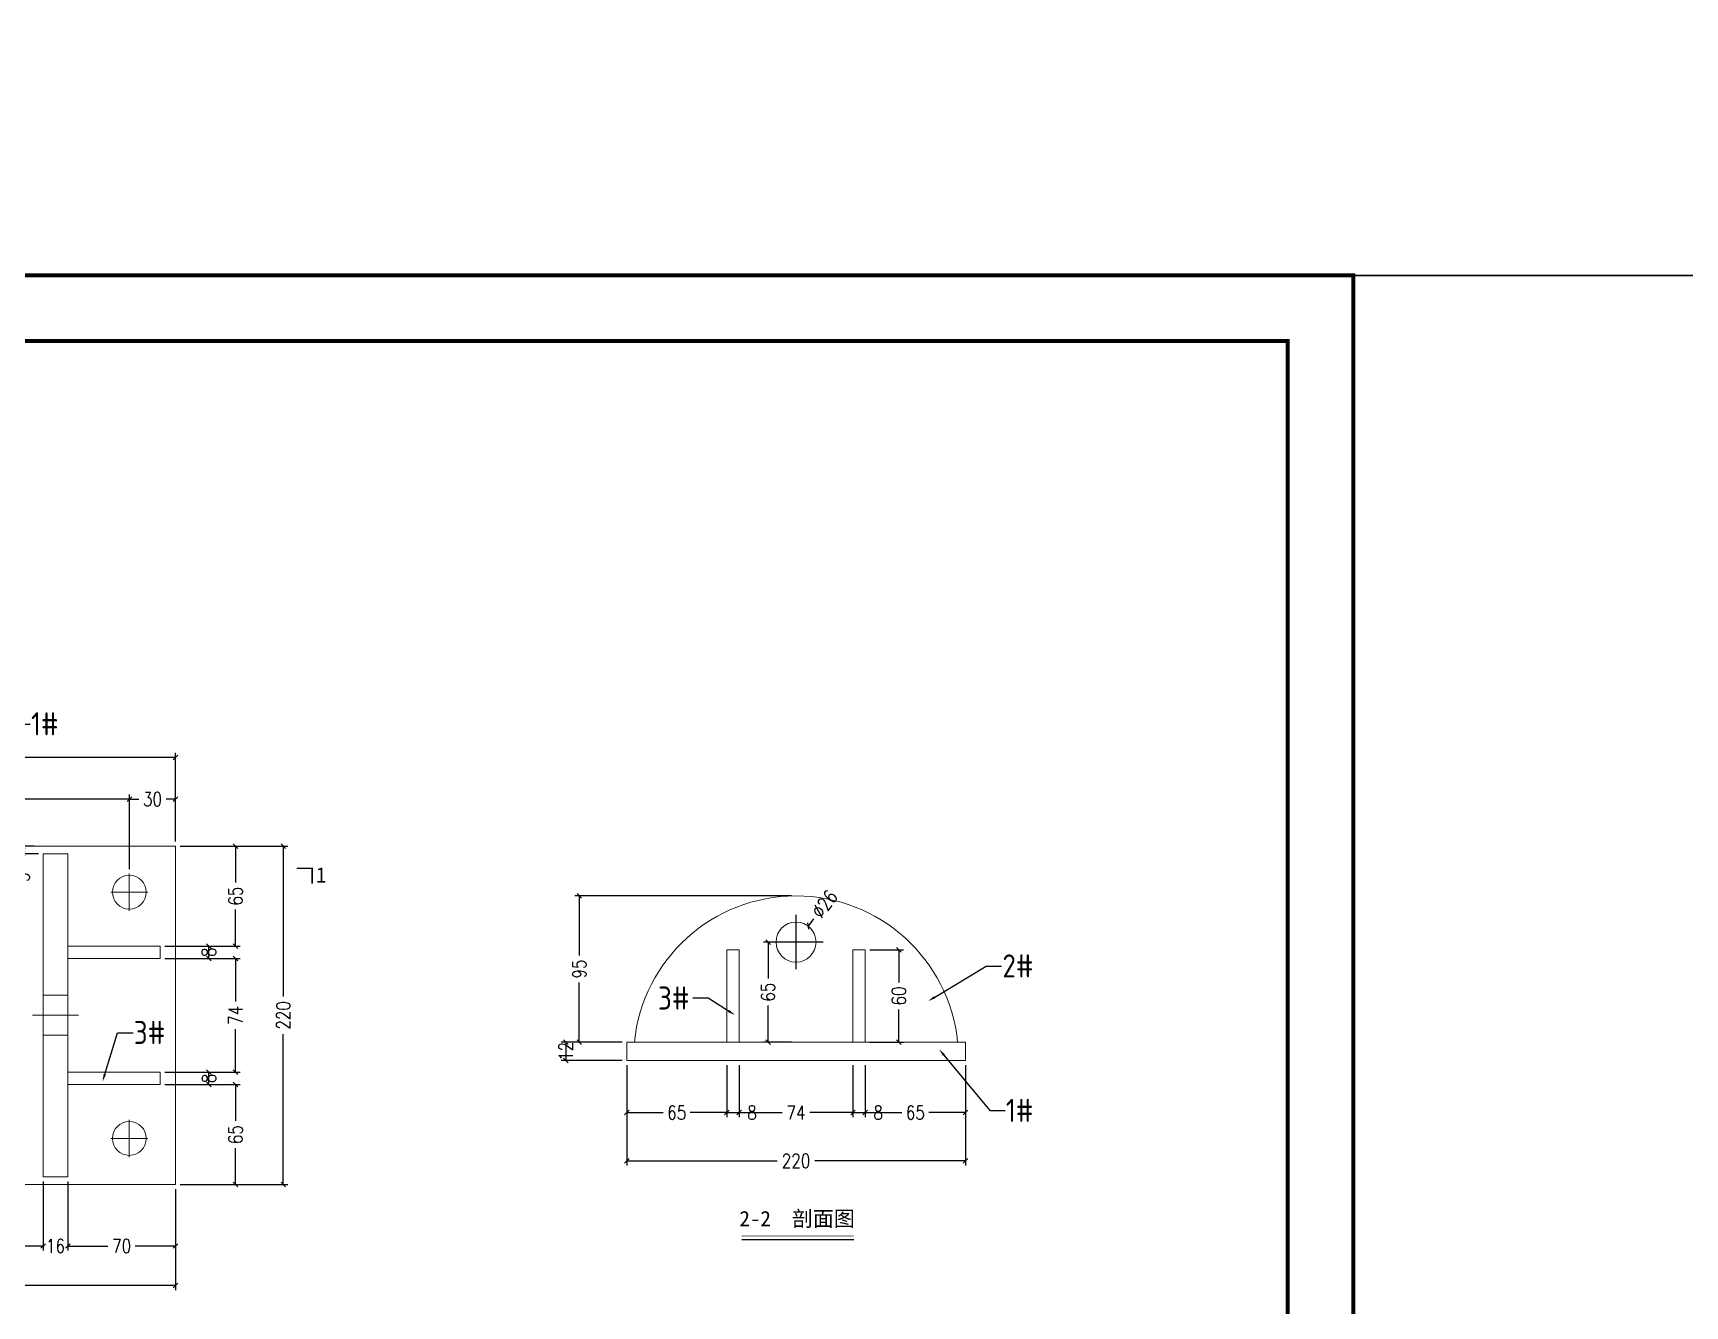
# Model space of a CAD drawing. Extents: x 15372 to 116961, y 24572 to 128109.
# Drawn here: x 37174 to 40394, y 30084 to 32566 of the extents above; entities that cross this region are included whole.
import ezdxf
from ezdxf import colors
from ezdxf.entities.mleader import LeaderData, LeaderLine
from ezdxf.math import Vec2, Vec3

# ---------------------------------------------------------------- set-up
doc = ezdxf.new("R2010")
doc.units = 0
doc.header["$LTSCALE"] = 1000
doc.header["$MEASUREMENT"] = 0
for name, pattern in [('CENTER', [2, 1.25, -0.25, 0.25, -0.25]), ('CENTER2', [28.575, 19.05, -3.175, 3.175, -3.175]), ('DASHDOT', [1, 0.5, -0.25, 0, -0.25])]:
    doc.linetypes.add(name, pattern=pattern)
for name, color, linetype in [('HR-dimension', 9, 'Continuous'), ('打印图框', 255, 'Continuous'), ('标注', 9, 'Continuous'), ('连接端梁', 130, 'Continuous')]:
    doc.layers.add(name, color=color, linetype=linetype)
doc.layers.add('结构', color=52, linetype='Continuous', lineweight=18)
doc.styles.add('Arial', font='')
doc.styles.add('HZTXT', font='txtw.shx', dxfattribs={"width": 0.8, "bigfont": 'hztxtw.shx'})
doc.styles.get("Standard").update_dxf_attribs({"font": 'gbenor.shx', "bigfont": 'gbcbig.shx'})
doc.styles.get('Arial').set_extended_font_data('STXihei')
doc.dimstyles.new('DIM-3', dxfattribs={"dimscale": 3, "dimtxt": 3, "dimasz": 1, "dimexe": 1, "dimexo": 1, "dimgap": 1, "dimtad": 0, "dimdec": 1, "dimrnd": 0.0005, "dimzin": 9, "dimdsep": 46, "dimtxsty": 'HZTXT', "dimblk": 'OBLIQUE', "dimcen": 0, "dimclrd": 9, "dimclre": 9, "dimclrt": 2, "dimazin": 2, "dimtfac": 1, "dimtdec": 1, "dimtofl": 0, "dimtmove": 0, "dimatfit": 3, "dimldrblk": 'OBLIQUE', "dimfxl": 1, "dimarcsym": 2})

# ---------------------------------------------------------------- blocks, each defined once
blk = doc.blocks.new('_Oblique')
at = {"color": 0, "linetype": 'ByBlock', "lineweight": -2}
blk.add_line((-0.5, -0.5), (0.5, 0.5), dxfattribs=at)
blk = doc.blocks.new('*D573')
at = {"layer": 'Defpoints', "color": 0, "ltscale": 10, "transparency": 16777216}
for p in [(38506.5, -4825.1), (38806.5, -4825.1), (38506.5, -4890.6)]:
    blk.add_point(p, dxfattribs=at)
at = {"layer": 'HR-dimension', "color": 9, "lineweight": -2, "ltscale": 10, "transparency": 16777216}
for p, q in [((38506.5, -4828.1), (38506.5, -4893.6)), ((38806.5, -4828.1), (38806.5, -4893.6)), ((38506.5, -4890.6), (38644.2, -4890.6)), ((38806.5, -4890.6), (38668.7, -4890.6))]:
    blk.add_line(p, q, dxfattribs=at)
at = {"layer": 'HR-dimension', "color": 9, "lineweight": -2, "ltscale": 10, "transparency": 16777216, "xscale": 3, "yscale": 3, "zscale": 3, "rotation": 180}
blk.add_blockref('_Oblique', (38506.5, -4890.6), dxfattribs=at)
at = {"layer": 'HR-dimension', "color": 9, "lineweight": -2, "ltscale": 10, "transparency": 16777216, "xscale": 3, "yscale": 3, "zscale": 3}
blk.add_blockref('_Oblique', (38806.5, -4890.6), dxfattribs=at)
at = {"layer": 'HR-dimension', "color": 2, "ltscale": 10, "transparency": 16777216, "insert": (38656.5, -4890.6), "char_height": 9, "attachment_point": 5, "style": 'HZTXT'}
blk.add_mtext('300', dxfattribs=at)
blk = doc.blocks.new('*D644')
at = {"layer": 'Defpoints', "color": 0, "ltscale": 10, "transparency": 16777216}
for p in [(38815.2, -4605.1), (38876.5, -4605.1), (38815.2, -4825.1)]:
    blk.add_point(p, dxfattribs=at)
at = {"layer": 'HR-dimension', "color": 9, "lineweight": -2, "ltscale": 10, "transparency": 16777216}
for p, q in [((38818.2, -4605.1), (38879.5, -4605.1)), ((38876.5, -4605.1), (38876.5, -4702.8)), ((38876.5, -4825.1), (38876.5, -4727.3)), ((38818.2, -4825.1), (38879.5, -4825.1))]:
    blk.add_line(p, q, dxfattribs=at)
at = {"layer": 'HR-dimension', "color": 9, "lineweight": -2, "ltscale": 10, "transparency": 16777216, "xscale": 3, "yscale": 3, "zscale": 3}
for p, rotation in [((38876.5, -4605.1), 90), ((38876.5, -4825.1), 270)]:
    blk.add_blockref('_Oblique', p, dxfattribs=dict(at, rotation=rotation))
at = {"layer": 'HR-dimension', "color": 2, "ltscale": 10, "transparency": 16777216, "insert": (38876.5, -4715.1), "char_height": 9, "attachment_point": 5, "rotation": 90, "style": 'HZTXT'}
blk.add_mtext('220', dxfattribs=at)
blk = doc.blocks.new('*D645')
at = {"layer": 'Defpoints', "color": 0, "ltscale": 10, "transparency": 16777216}
for p in [(38776.5, -4574.6), (38536.5, -4605.1), (38776.5, -4605.1)]:
    blk.add_point(p, dxfattribs=at)
at = {"layer": 'HR-dimension', "color": 9, "lineweight": -2, "ltscale": 10, "transparency": 16777216}
for p, q in [((38536.5, -4602.1), (38536.5, -4571.6)), ((38776.5, -4602.1), (38776.5, -4571.6)), ((38536.5, -4574.6), (38644.2, -4574.6)), ((38776.5, -4574.6), (38668.7, -4574.6))]:
    blk.add_line(p, q, dxfattribs=at)
at = {"layer": 'HR-dimension', "color": 9, "lineweight": -2, "ltscale": 10, "transparency": 16777216, "xscale": 3, "yscale": 3, "zscale": 3, "rotation": 180}
blk.add_blockref('_Oblique', (38536.5, -4574.6), dxfattribs=at)
at = {"layer": 'HR-dimension', "color": 9, "lineweight": -2, "ltscale": 10, "transparency": 16777216, "xscale": 3, "yscale": 3, "zscale": 3}
blk.add_blockref('_Oblique', (38776.5, -4574.6), dxfattribs=at)
at = {"layer": 'HR-dimension', "color": 2, "ltscale": 10, "transparency": 16777216, "insert": (38656.5, -4574.6), "char_height": 9, "attachment_point": 5, "style": 'HZTXT'}
blk.add_mtext('240', dxfattribs=at)
blk = doc.blocks.new('*D575')
at = {"layer": 'Defpoints', "color": 0, "ltscale": 10, "transparency": 16777216}
for p in [(38806.5, -4574.6), (38806.5, -4605.1), (38776.5, -4623)]:
    blk.add_point(p, dxfattribs=at)
at = {"layer": 'HR-dimension', "color": 9, "lineweight": -2, "ltscale": 10, "transparency": 16777216}
for p, q in [((38776.5, -4620), (38776.5, -4571.6)), ((38806.5, -4602.1), (38806.5, -4571.6)), ((38776.5, -4574.6), (38782.6, -4574.6)), ((38806.5, -4574.6), (38800.3, -4574.6))]:
    blk.add_line(p, q, dxfattribs=at)
at = {"layer": 'HR-dimension', "color": 9, "lineweight": -2, "ltscale": 10, "transparency": 16777216, "xscale": 3, "yscale": 3, "zscale": 3, "rotation": 180}
blk.add_blockref('_Oblique', (38776.5, -4574.6), dxfattribs=at)
at = {"layer": 'HR-dimension', "color": 9, "lineweight": -2, "ltscale": 10, "transparency": 16777216, "xscale": 3, "yscale": 3, "zscale": 3}
blk.add_blockref('_Oblique', (38806.5, -4574.6), dxfattribs=at)
at = {"layer": 'HR-dimension', "color": 2, "ltscale": 10, "transparency": 16777216, "insert": (38791.5, -4574.6), "char_height": 9, "attachment_point": 5, "style": 'HZTXT'}
blk.add_mtext('30', dxfattribs=at)
blk = doc.blocks.new('*D576')
at = {"layer": 'Defpoints', "color": 0, "ltscale": 10, "transparency": 16777216}
for p in [(38796.5, -4760.1), (38845.4, -4760.1), (38806.5, -4825.1)]:
    blk.add_point(p, dxfattribs=at)
at = {"layer": 'HR-dimension', "color": 9, "lineweight": -2, "ltscale": 10, "transparency": 16777216}
for p, q in [((38799.5, -4760.1), (38848.4, -4760.1)), ((38845.4, -4760.1), (38845.4, -4783.7)), ((38845.4, -4825.1), (38845.4, -4801.4)), ((38809.5, -4825.1), (38848.4, -4825.1))]:
    blk.add_line(p, q, dxfattribs=at)
at = {"layer": 'HR-dimension', "color": 9, "lineweight": -2, "ltscale": 10, "transparency": 16777216, "xscale": 3, "yscale": 3, "zscale": 3}
for p, rotation in [((38845.4, -4760.1), 90), ((38845.4, -4825.1), 270)]:
    blk.add_blockref('_Oblique', p, dxfattribs=dict(at, rotation=rotation))
at = {"layer": 'HR-dimension', "color": 2, "ltscale": 10, "transparency": 16777216, "insert": (38845.4, -4792.6), "char_height": 9, "attachment_point": 5, "rotation": 90, "style": 'HZTXT'}
blk.add_mtext('65', dxfattribs=at)
blk = doc.blocks.new('*D577')
at = {"layer": 'Defpoints', "color": 0, "ltscale": 10, "transparency": 16777216}
for p in [(38796.5, -4752.1), (38828.2, -4752.1), (38796.5, -4760.1)]:
    blk.add_point(p, dxfattribs=at)
at = {"layer": 'HR-dimension', "color": 9, "lineweight": -2, "ltscale": 10, "transparency": 16777216}
for p, q in [((38799.5, -4752.1), (38831.2, -4752.1)), ((38828.2, -4760.1), (38828.2, -4752.1)), ((38799.5, -4760.1), (38831.2, -4760.1))]:
    blk.add_line(p, q, dxfattribs=at)
at = {"layer": 'HR-dimension', "color": 9, "lineweight": -2, "ltscale": 10, "transparency": 16777216, "xscale": 3, "yscale": 3, "zscale": 3}
for p, rotation in [((38828.2, -4752.1), 90), ((38828.2, -4760.1), 270)]:
    blk.add_blockref('_Oblique', p, dxfattribs=dict(at, rotation=rotation))
at = {"layer": 'HR-dimension', "color": 2, "ltscale": 10, "transparency": 16777216, "insert": (38828.2, -4756.1), "char_height": 9, "attachment_point": 5, "rotation": 90, "style": 'HZTXT'}
blk.add_mtext('8', dxfattribs=at)
blk = doc.blocks.new('*D578')
at = {"layer": 'Defpoints', "color": 0, "ltscale": 10, "transparency": 16777216}
for p in [(38796.5, -4678.1), (38845.4, -4678.1), (38796.5, -4752.1)]:
    blk.add_point(p, dxfattribs=at)
at = {"layer": 'HR-dimension', "color": 9, "lineweight": -2, "ltscale": 10, "transparency": 16777216}
for p, q in [((38799.5, -4678.1), (38848.4, -4678.1)), ((38845.4, -4678.1), (38845.4, -4706.1)), ((38845.4, -4752.1), (38845.4, -4724.1)), ((38799.5, -4752.1), (38848.4, -4752.1))]:
    blk.add_line(p, q, dxfattribs=at)
at = {"layer": 'HR-dimension', "color": 9, "lineweight": -2, "ltscale": 10, "transparency": 16777216, "xscale": 3, "yscale": 3, "zscale": 3}
for p, rotation in [((38845.4, -4678.1), 90), ((38845.4, -4752.1), 270)]:
    blk.add_blockref('_Oblique', p, dxfattribs=dict(at, rotation=rotation))
at = {"layer": 'HR-dimension', "color": 2, "ltscale": 10, "transparency": 16777216, "insert": (38845.4, -4715.1), "char_height": 9, "attachment_point": 5, "rotation": 90, "style": 'HZTXT'}
blk.add_mtext('74', dxfattribs=at)
blk = doc.blocks.new('*D579')
at = {"layer": 'Defpoints', "color": 0, "ltscale": 10, "transparency": 16777216}
for p in [(38796.5, -4670.1), (38796.5, -4678.1), (38828.1, -4670.1)]:
    blk.add_point(p, dxfattribs=at)
at = {"layer": 'HR-dimension', "color": 9, "lineweight": -2, "ltscale": 10, "transparency": 16777216}
for p, q in [((38799.5, -4670.1), (38831.1, -4670.1)), ((38799.5, -4678.1), (38831.1, -4678.1)), ((38828.1, -4678.1), (38828.1, -4670.1))]:
    blk.add_line(p, q, dxfattribs=at)
at = {"layer": 'HR-dimension', "color": 9, "lineweight": -2, "ltscale": 10, "transparency": 16777216, "xscale": 3, "yscale": 3, "zscale": 3}
for p, rotation in [((38828.1, -4670.1), 90), ((38828.1, -4678.1), 270)]:
    blk.add_blockref('_Oblique', p, dxfattribs=dict(at, rotation=rotation))
at = {"layer": 'HR-dimension', "color": 2, "ltscale": 10, "transparency": 16777216, "insert": (38828.1, -4674.1), "char_height": 9, "attachment_point": 5, "rotation": 90, "style": 'HZTXT'}
blk.add_mtext('8', dxfattribs=at)
blk = doc.blocks.new('*D580')
at = {"layer": 'Defpoints', "color": 0, "ltscale": 10, "transparency": 16777216}
for p in [(38806.5, -4605.1), (38845.4, -4605.1), (38796.5, -4670.1)]:
    blk.add_point(p, dxfattribs=at)
at = {"layer": 'HR-dimension', "color": 9, "lineweight": -2, "ltscale": 10, "transparency": 16777216}
for p, q in [((38809.5, -4605.1), (38848.4, -4605.1)), ((38845.4, -4605.1), (38845.4, -4628.7)), ((38845.4, -4670.1), (38845.4, -4646.4)), ((38799.5, -4670.1), (38848.4, -4670.1))]:
    blk.add_line(p, q, dxfattribs=at)
at = {"layer": 'HR-dimension', "color": 9, "lineweight": -2, "ltscale": 10, "transparency": 16777216, "xscale": 3, "yscale": 3, "zscale": 3}
for p, rotation in [((38845.4, -4605.1), 90), ((38845.4, -4670.1), 270)]:
    blk.add_blockref('_Oblique', p, dxfattribs=dict(at, rotation=rotation))
at = {"layer": 'HR-dimension', "color": 2, "ltscale": 10, "transparency": 16777216, "insert": (38845.4, -4637.6), "char_height": 9, "attachment_point": 5, "rotation": 90, "style": 'HZTXT'}
blk.add_mtext('65', dxfattribs=at)
blk = doc.blocks.new('*D583')
at = {"layer": 'Defpoints', "color": 0, "ltscale": 10, "transparency": 16777216}
for p in [(38592.5, -4820.1), (38720.5, -4820.1), (38720.5, -4865)]:
    blk.add_point(p, dxfattribs=at)
at = {"layer": 'HR-dimension', "color": 9, "lineweight": -2, "ltscale": 10, "transparency": 16777216}
for p, q in [((38592.5, -4823.1), (38592.5, -4868)), ((38720.5, -4823.1), (38720.5, -4868)), ((38592.5, -4865), (38644.9, -4865)), ((38720.5, -4865), (38668, -4865))]:
    blk.add_line(p, q, dxfattribs=at)
at = {"layer": 'HR-dimension', "color": 9, "lineweight": -2, "ltscale": 10, "transparency": 16777216, "xscale": 3, "yscale": 3, "zscale": 3, "rotation": 180}
blk.add_blockref('_Oblique', (38592.5, -4865), dxfattribs=at)
at = {"layer": 'HR-dimension', "color": 9, "lineweight": -2, "ltscale": 10, "transparency": 16777216, "xscale": 3, "yscale": 3, "zscale": 3}
blk.add_blockref('_Oblique', (38720.5, -4865), dxfattribs=at)
at = {"layer": 'HR-dimension', "color": 2, "ltscale": 10, "transparency": 16777216, "insert": (38656.5, -4865), "char_height": 9, "attachment_point": 5, "style": 'HZTXT'}
blk.add_mtext('128', dxfattribs=at)
blk = doc.blocks.new('*D584')
at = {"layer": 'Defpoints', "color": 0, "ltscale": 10, "transparency": 16777216}
for p in [(38720.5, -4820.1), (38736.5, -4820.1), (38736.5, -4865)]:
    blk.add_point(p, dxfattribs=at)
at = {"layer": 'HR-dimension', "color": 9, "lineweight": -2, "ltscale": 10, "transparency": 16777216}
for p, q in [((38720.5, -4823.1), (38720.5, -4868)), ((38736.5, -4823.1), (38736.5, -4868)), ((38720.5, -4865), (38720.5, -4865)), ((38736.5, -4865), (38736.4, -4865))]:
    blk.add_line(p, q, dxfattribs=at)
at = {"layer": 'HR-dimension', "color": 9, "lineweight": -2, "ltscale": 10, "transparency": 16777216, "xscale": 3, "yscale": 3, "zscale": 3, "rotation": 180}
blk.add_blockref('_Oblique', (38720.5, -4865), dxfattribs=at)
at = {"layer": 'HR-dimension', "color": 9, "lineweight": -2, "ltscale": 10, "transparency": 16777216, "xscale": 3, "yscale": 3, "zscale": 3}
blk.add_blockref('_Oblique', (38736.5, -4865), dxfattribs=at)
at = {"layer": 'HR-dimension', "color": 2, "ltscale": 10, "transparency": 16777216, "insert": (38728.5, -4865), "char_height": 9, "attachment_point": 5, "style": 'HZTXT'}
blk.add_mtext('16', dxfattribs=at)
blk = doc.blocks.new('*D585')
at = {"layer": 'Defpoints', "color": 0, "ltscale": 10, "transparency": 16777216}
for p in [(38736.5, -4820.1), (38806.5, -4849.4), (38806.5, -4865)]:
    blk.add_point(p, dxfattribs=at)
at = {"layer": 'HR-dimension', "color": 9, "lineweight": -2, "ltscale": 10, "transparency": 16777216}
for p, q in [((38736.5, -4823.1), (38736.5, -4868)), ((38806.5, -4852.4), (38806.5, -4868)), ((38736.5, -4865), (38762.6, -4865)), ((38806.5, -4865), (38780.3, -4865))]:
    blk.add_line(p, q, dxfattribs=at)
at = {"layer": 'HR-dimension', "color": 9, "lineweight": -2, "ltscale": 10, "transparency": 16777216, "xscale": 3, "yscale": 3, "zscale": 3, "rotation": 180}
blk.add_blockref('_Oblique', (38736.5, -4865), dxfattribs=at)
at = {"layer": 'HR-dimension', "color": 9, "lineweight": -2, "ltscale": 10, "transparency": 16777216, "xscale": 3, "yscale": 3, "zscale": 3}
blk.add_blockref('_Oblique', (38806.5, -4865), dxfattribs=at)
at = {"layer": 'HR-dimension', "color": 2, "ltscale": 10, "transparency": 16777216, "insert": (38771.5, -4865), "char_height": 9, "attachment_point": 5, "style": 'HZTXT'}
blk.add_mtext('70', dxfattribs=at)
blk = doc.blocks.new('*D586')
at = {"layer": 'Defpoints', "color": 0, "ltscale": 10, "transparency": 16777216}
for p in [(38707.2, -4605.1), (38717.6, -4605.1), (38720.5, -4610.1)]:
    blk.add_point(p, dxfattribs=at)
at = {"layer": 'HR-dimension', "color": 9, "lineweight": -2, "ltscale": 10, "transparency": 16777216}
for p, q in [((38707.2, -4605.1), (38707.2, -4602.1)), ((38714.6, -4605.1), (38704.2, -4605.1)), ((38717.5, -4610.1), (38704.2, -4610.1)), ((38707.2, -4610.1), (38707.2, -4619.9))]:
    blk.add_line(p, q, dxfattribs=at)
at = {"layer": 'HR-dimension', "color": 9, "lineweight": -2, "ltscale": 10, "transparency": 16777216, "xscale": 3, "yscale": 3, "zscale": 3}
for p, rotation in [((38707.2, -4605.1), 270), ((38707.2, -4610.1), 90)]:
    blk.add_blockref('_Oblique', p, dxfattribs=dict(at, rotation=rotation))
at = {"layer": 'HR-dimension', "color": 2, "ltscale": 10, "transparency": 16777216, "insert": (38707.2, -4625.3), "char_height": 9, "attachment_point": 5, "rotation": 90, "style": 'HZTXT'}
blk.add_mtext('5', dxfattribs=at)
blk = doc.blocks.new('*D649')
at = {"layer": 'Defpoints', "color": 0, "ltscale": 10, "transparency": 16777216}
for p in [(39099.6, -4732.5), (39060, -4744.5), (39099.6, -4744.5)]:
    blk.add_point(p, dxfattribs=at)
at = {"layer": 'HR-dimension', "color": 9, "lineweight": -2, "ltscale": 10, "transparency": 16777216}
for p, q in [((39096.6, -4732.5), (39057, -4732.5)), ((39060, -4732.5), (39060, -4744.5)), ((39096.6, -4744.5), (39057, -4744.5))]:
    blk.add_line(p, q, dxfattribs=at)
at = {"layer": 'HR-dimension', "color": 9, "lineweight": -2, "ltscale": 10, "transparency": 16777216, "xscale": 3, "yscale": 3, "zscale": 3}
for p, rotation in [((39060, -4732.5), 90), ((39060, -4744.5), 270)]:
    blk.add_blockref('_Oblique', p, dxfattribs=dict(at, rotation=rotation))
at = {"layer": 'HR-dimension', "color": 2, "ltscale": 10, "transparency": 16777216, "insert": (39060, -4738.5), "char_height": 9, "attachment_point": 5, "rotation": 90, "style": 'HZTXT'}
blk.add_mtext('12', dxfattribs=at)
blk = doc.blocks.new('*D650')
at = {"layer": 'Defpoints', "color": 0, "ltscale": 10, "transparency": 16777216}
for p in [(39099.6, -4744.5), (39164.6, -4744.5), (39164.6, -4778.3)]:
    blk.add_point(p, dxfattribs=at)
at = {"layer": 'HR-dimension', "color": 9, "lineweight": -2, "ltscale": 10, "transparency": 16777216}
for p, q in [((39099.6, -4747.5), (39099.6, -4781.3)), ((39164.6, -4747.5), (39164.6, -4781.3)), ((39099.6, -4778.3), (39123.3, -4778.3)), ((39164.6, -4778.3), (39140.9, -4778.3))]:
    blk.add_line(p, q, dxfattribs=at)
at = {"layer": 'HR-dimension', "color": 9, "lineweight": -2, "ltscale": 10, "transparency": 16777216, "xscale": 3, "yscale": 3, "zscale": 3, "rotation": 180}
blk.add_blockref('_Oblique', (39099.6, -4778.3), dxfattribs=at)
at = {"layer": 'HR-dimension', "color": 9, "lineweight": -2, "ltscale": 10, "transparency": 16777216, "xscale": 3, "yscale": 3, "zscale": 3}
blk.add_blockref('_Oblique', (39164.6, -4778.3), dxfattribs=at)
at = {"layer": 'HR-dimension', "color": 2, "ltscale": 10, "transparency": 16777216, "insert": (39132.1, -4778.3), "char_height": 9, "attachment_point": 5, "style": 'HZTXT'}
blk.add_mtext('65', dxfattribs=at)
blk = doc.blocks.new('*D651')
at = {"layer": 'Defpoints', "color": 0, "ltscale": 10, "transparency": 16777216}
for p in [(39164.6, -4744.5), (39172.6, -4744.5), (39172.6, -4778.3)]:
    blk.add_point(p, dxfattribs=at)
at = {"layer": 'HR-dimension', "color": 9, "lineweight": -2, "ltscale": 10, "transparency": 16777216}
for p, q in [((39164.6, -4747.5), (39164.6, -4781.3)), ((39172.6, -4747.5), (39172.6, -4781.3)), ((39164.6, -4778.3), (39172.6, -4778.3)), ((39172.6, -4778.3), (39175.6, -4778.3))]:
    blk.add_line(p, q, dxfattribs=at)
at = {"layer": 'HR-dimension', "color": 9, "lineweight": -2, "ltscale": 10, "transparency": 16777216, "xscale": 3, "yscale": 3, "zscale": 3, "rotation": 180}
blk.add_blockref('_Oblique', (39164.6, -4778.3), dxfattribs=at)
at = {"layer": 'HR-dimension', "color": 9, "lineweight": -2, "ltscale": 10, "transparency": 16777216, "xscale": 3, "yscale": 3, "zscale": 3}
blk.add_blockref('_Oblique', (39172.6, -4778.3), dxfattribs=at)
at = {"layer": 'HR-dimension', "color": 2, "ltscale": 10, "transparency": 16777216, "insert": (39181, -4778.3), "char_height": 9, "attachment_point": 5, "style": 'HZTXT'}
blk.add_mtext('8', dxfattribs=at)
blk = doc.blocks.new('*D652')
at = {"layer": 'Defpoints', "color": 0, "ltscale": 10, "transparency": 16777216}
for p in [(39172.6, -4744.5), (39246.6, -4744.5), (39246.6, -4778.3)]:
    blk.add_point(p, dxfattribs=at)
at = {"layer": 'HR-dimension', "color": 9, "lineweight": -2, "ltscale": 10, "transparency": 16777216}
for p, q in [((39172.6, -4747.5), (39172.6, -4781.3)), ((39246.6, -4747.5), (39246.6, -4781.3)), ((39172.6, -4778.3), (39200.6, -4778.3)), ((39246.6, -4778.3), (39218.6, -4778.3))]:
    blk.add_line(p, q, dxfattribs=at)
at = {"layer": 'HR-dimension', "color": 9, "lineweight": -2, "ltscale": 10, "transparency": 16777216, "xscale": 3, "yscale": 3, "zscale": 3, "rotation": 180}
blk.add_blockref('_Oblique', (39172.6, -4778.3), dxfattribs=at)
at = {"layer": 'HR-dimension', "color": 9, "lineweight": -2, "ltscale": 10, "transparency": 16777216, "xscale": 3, "yscale": 3, "zscale": 3}
blk.add_blockref('_Oblique', (39246.6, -4778.3), dxfattribs=at)
at = {"layer": 'HR-dimension', "color": 2, "ltscale": 10, "transparency": 16777216, "insert": (39209.6, -4778.3), "char_height": 9, "attachment_point": 5, "style": 'HZTXT'}
blk.add_mtext('74', dxfattribs=at)
blk = doc.blocks.new('*D653')
at = {"layer": 'Defpoints', "color": 0, "ltscale": 10, "transparency": 16777216}
for p in [(39246.6, -4744.5), (39254.6, -4744.5), (39254.6, -4778.3)]:
    blk.add_point(p, dxfattribs=at)
at = {"layer": 'HR-dimension', "color": 9, "lineweight": -2, "ltscale": 10, "transparency": 16777216}
for p, q in [((39246.6, -4747.5), (39246.6, -4781.3)), ((39254.6, -4747.5), (39254.6, -4781.3)), ((39246.6, -4778.3), (39254.6, -4778.3)), ((39254.6, -4778.3), (39257.6, -4778.3))]:
    blk.add_line(p, q, dxfattribs=at)
at = {"layer": 'HR-dimension', "color": 9, "lineweight": -2, "ltscale": 10, "transparency": 16777216, "xscale": 3, "yscale": 3, "zscale": 3, "rotation": 180}
blk.add_blockref('_Oblique', (39246.6, -4778.3), dxfattribs=at)
at = {"layer": 'HR-dimension', "color": 9, "lineweight": -2, "ltscale": 10, "transparency": 16777216, "xscale": 3, "yscale": 3, "zscale": 3}
blk.add_blockref('_Oblique', (39254.6, -4778.3), dxfattribs=at)
at = {"layer": 'HR-dimension', "color": 2, "ltscale": 10, "transparency": 16777216, "insert": (39263, -4778.3), "char_height": 9, "attachment_point": 5, "style": 'HZTXT'}
blk.add_mtext('8', dxfattribs=at)
blk = doc.blocks.new('*D654')
at = {"layer": 'Defpoints', "color": 0, "ltscale": 10, "transparency": 16777216}
for p in [(39254.6, -4744.5), (39319.6, -4744.5), (39319.6, -4778.3)]:
    blk.add_point(p, dxfattribs=at)
at = {"layer": 'HR-dimension', "color": 9, "lineweight": -2, "ltscale": 10, "transparency": 16777216}
for p, q in [((39254.6, -4747.5), (39254.6, -4781.3)), ((39319.6, -4747.5), (39319.6, -4781.3)), ((39254.6, -4778.3), (39278.3, -4778.3)), ((39319.6, -4778.3), (39295.9, -4778.3))]:
    blk.add_line(p, q, dxfattribs=at)
at = {"layer": 'HR-dimension', "color": 9, "lineweight": -2, "ltscale": 10, "transparency": 16777216, "xscale": 3, "yscale": 3, "zscale": 3, "rotation": 180}
blk.add_blockref('_Oblique', (39254.6, -4778.3), dxfattribs=at)
at = {"layer": 'HR-dimension', "color": 9, "lineweight": -2, "ltscale": 10, "transparency": 16777216, "xscale": 3, "yscale": 3, "zscale": 3}
blk.add_blockref('_Oblique', (39319.6, -4778.3), dxfattribs=at)
at = {"layer": 'HR-dimension', "color": 2, "ltscale": 10, "transparency": 16777216, "insert": (39287.1, -4778.3), "char_height": 9, "attachment_point": 5, "style": 'HZTXT'}
blk.add_mtext('65', dxfattribs=at)
blk = doc.blocks.new('*D655')
at = {"layer": 'Defpoints', "color": 0, "ltscale": 10, "transparency": 16777216}
for p in [(39099.6, -4744.5), (39319.6, -4744.5), (39099.6, -4809.6)]:
    blk.add_point(p, dxfattribs=at)
at = {"layer": 'HR-dimension', "color": 9, "lineweight": -2, "ltscale": 10, "transparency": 16777216}
for p, q in [((39099.6, -4747.5), (39099.6, -4812.6)), ((39319.6, -4747.5), (39319.6, -4812.6)), ((39099.6, -4809.6), (39197.3, -4809.6)), ((39319.6, -4809.6), (39221.8, -4809.6))]:
    blk.add_line(p, q, dxfattribs=at)
at = {"layer": 'HR-dimension', "color": 9, "lineweight": -2, "ltscale": 10, "transparency": 16777216, "xscale": 3, "yscale": 3, "zscale": 3, "rotation": 180}
blk.add_blockref('_Oblique', (39099.6, -4809.6), dxfattribs=at)
at = {"layer": 'HR-dimension', "color": 9, "lineweight": -2, "ltscale": 10, "transparency": 16777216, "xscale": 3, "yscale": 3, "zscale": 3}
blk.add_blockref('_Oblique', (39319.6, -4809.6), dxfattribs=at)
at = {"layer": 'HR-dimension', "color": 2, "ltscale": 10, "transparency": 16777216, "insert": (39209.6, -4809.6), "char_height": 9, "attachment_point": 5, "style": 'HZTXT'}
blk.add_mtext('220', dxfattribs=at)
blk = doc.blocks.new('*D588')
at = {"layer": 'Defpoints', "color": 0, "ltscale": 10, "transparency": 16777216}
for p in [(39254.6, -4672.5), (39276.4, -4672.5), (39254.6, -4732.5)]:
    blk.add_point(p, dxfattribs=at)
at = {"layer": 'HR-dimension', "color": 9, "lineweight": -2, "ltscale": 10, "transparency": 16777216}
for p, q in [((39257.6, -4672.5), (39279.4, -4672.5)), ((39276.4, -4672.5), (39276.4, -4693.7)), ((39276.4, -4732.5), (39276.4, -4711.3)), ((39257.6, -4732.5), (39279.4, -4732.5))]:
    blk.add_line(p, q, dxfattribs=at)
at = {"layer": 'HR-dimension', "color": 9, "lineweight": -2, "ltscale": 10, "transparency": 16777216, "xscale": 3, "yscale": 3, "zscale": 3}
for p, rotation in [((39276.4, -4672.5), 90), ((39276.4, -4732.5), 270)]:
    blk.add_blockref('_Oblique', p, dxfattribs=dict(at, rotation=rotation))
at = {"layer": 'HR-dimension', "color": 2, "ltscale": 10, "transparency": 16777216, "insert": (39276.4, -4702.5), "char_height": 9, "attachment_point": 5, "rotation": 90, "style": 'HZTXT'}
blk.add_mtext('60', dxfattribs=at)
blk = doc.blocks.new('*D589')
at = {"layer": 'Defpoints', "color": 0, "ltscale": 10, "transparency": 16777216}
for p in [(39068.8, -4637.5), (39209.6, -4637.5), (39099.6, -4732.5)]:
    blk.add_point(p, dxfattribs=at)
at = {"layer": 'HR-dimension', "color": 9, "lineweight": -2, "ltscale": 10, "transparency": 16777216}
for p, q in [((39206.6, -4637.5), (39065.8, -4637.5)), ((39068.8, -4637.5), (39068.8, -4676.2)), ((39068.8, -4732.5), (39068.8, -4693.8)), ((39096.6, -4732.5), (39065.8, -4732.5))]:
    blk.add_line(p, q, dxfattribs=at)
at = {"layer": 'HR-dimension', "color": 9, "lineweight": -2, "ltscale": 10, "transparency": 16777216, "xscale": 3, "yscale": 3, "zscale": 3}
for p, rotation in [((39068.8, -4637.5), 90), ((39068.8, -4732.5), 270)]:
    blk.add_blockref('_Oblique', p, dxfattribs=dict(at, rotation=rotation))
at = {"layer": 'HR-dimension', "color": 2, "ltscale": 10, "transparency": 16777216, "insert": (39068.8, -4685), "char_height": 9, "attachment_point": 5, "rotation": 90, "style": 'HZTXT'}
blk.add_mtext('95', dxfattribs=at)
blk = doc.blocks.new('*D661')
at = {"layer": 'Defpoints', "color": 0, "ltscale": 10, "transparency": 16777216}
for p in [(39217.4, -4657.1), (39201.8, -4677.9)]:
    blk.add_point(p, dxfattribs=at)
at = {"layer": 'HR-dimension', "color": 9, "lineweight": -2, "ltscale": 10, "transparency": 16777216}
blk.add_line((39221, -4652.3), (39217.4, -4657.1), dxfattribs=at)
at = {"layer": 'HR-dimension', "color": 9, "lineweight": -2, "ltscale": 10, "transparency": 16777216, "xscale": 3, "yscale": 3, "zscale": 3, "rotation": 233.1900104016821}
blk.add_blockref('_Oblique', (39217.4, -4657.1), dxfattribs=at)
at = {"layer": 'HR-dimension', "color": 2, "ltscale": 10, "transparency": 16777216, "insert": (39228.1, -4642.8), "char_height": 9, "attachment_point": 5, "rotation": 53.19, "style": 'HZTXT'}
blk.add_mtext('∅26', dxfattribs=at)
blk = doc.blocks.new('*D656')
at = {"layer": 'Defpoints', "color": 0, "ltscale": 10, "transparency": 16777216}
for p in [(38506.5, -4547.6), (38506.5, -4605.1), (38806.5, -4605.1)]:
    blk.add_point(p, dxfattribs=at)
at = {"layer": 'HR-dimension', "color": 9, "lineweight": -2, "ltscale": 10, "transparency": 16777216}
for p, q in [((38506.5, -4602.1), (38506.5, -4544.6)), ((38506.5, -4547.6), (38644.2, -4547.6)), ((38806.5, -4547.6), (38668.7, -4547.6)), ((38806.5, -4602.1), (38806.5, -4544.6))]:
    blk.add_line(p, q, dxfattribs=at)
at = {"layer": 'HR-dimension', "color": 9, "lineweight": -2, "ltscale": 10, "transparency": 16777216, "xscale": 3, "yscale": 3, "zscale": 3, "rotation": 180}
blk.add_blockref('_Oblique', (38506.5, -4547.6), dxfattribs=at)
at = {"layer": 'HR-dimension', "color": 9, "lineweight": -2, "ltscale": 10, "transparency": 16777216, "xscale": 3, "yscale": 3, "zscale": 3}
blk.add_blockref('_Oblique', (38806.5, -4547.6), dxfattribs=at)
at = {"layer": 'HR-dimension', "color": 2, "ltscale": 10, "transparency": 16777216, "insert": (38656.5, -4547.6), "char_height": 9, "attachment_point": 5, "style": 'HZTXT'}
blk.add_mtext('300', dxfattribs=at)
blk = doc.blocks.new('*D658')
at = {"layer": 'Defpoints', "color": 0, "ltscale": 10, "transparency": 16777216}
for p in [(39209.6, -4667.5), (39191.4, -4732.5), (39209.6, -4732.5)]:
    blk.add_point(p, dxfattribs=at)
at = {"layer": 'HR-dimension', "color": 9, "lineweight": -2, "ltscale": 10, "transparency": 16777216}
for p, q in [((39206.6, -4667.5), (39188.4, -4667.5)), ((39191.4, -4667.5), (39191.4, -4691.2)), ((39191.4, -4732.5), (39191.4, -4708.8)), ((39206.6, -4732.5), (39188.4, -4732.5))]:
    blk.add_line(p, q, dxfattribs=at)
at = {"layer": 'HR-dimension', "color": 9, "lineweight": -2, "ltscale": 10, "transparency": 16777216, "xscale": 3, "yscale": 3, "zscale": 3}
for p, rotation in [((39191.4, -4667.5), 90), ((39191.4, -4732.5), 270)]:
    blk.add_blockref('_Oblique', p, dxfattribs=dict(at, rotation=rotation))
at = {"layer": 'HR-dimension', "color": 2, "ltscale": 10, "transparency": 16777216, "insert": (39191.4, -4700), "char_height": 9, "attachment_point": 5, "rotation": 90, "style": 'HZTXT'}
blk.add_mtext('65', dxfattribs=at)
blk = doc.blocks.new('asdasdasdgfhgtj')
at = {"color": 1, "linetype": 'CENTER2'}
for p, q in [((39209.59, -4685.12), (39209.59, -4649.89)), ((39227.2, -4667.5), (39191.97, -4667.5))]:
    blk.add_line(p, q, dxfattribs=at)
blk.add_line((39174.3, -4860.7), (39247.1, -4860.7))
at = {"const_width": 0.45}
blk.add_lwpolyline([(39174.3, -4858.57), (39247.1, -4858.57)], dxfattribs=at)
at = {"layer": '标注', "color": 1, "const_width": 1}
blk.add_lwpolyline([(38895.24, -4629.58), (38895.24, -4619.58), (38885.24, -4619.58)], dxfattribs=at)
at = {"layer": '结构', "color": 4}
for p, q in [((38806.46, -4605.07), (38506.46, -4605.07)), ((38806.46, -4825.07), (38806.46, -4605.07)), ((38506.46, -4825.07), (38806.46, -4825.07))]:
    blk.add_line(p, q, dxfattribs=at)
at = {"layer": '结构', "color": 1, "linetype": 'CENTER', "ltscale": 0.44}
for p, q in [((38776.46, -4647.17), (38776.46, -4622.97)), ((38788.56, -4635.07), (38764.36, -4635.07)), ((38776.46, -4782.97), (38776.46, -4807.17)), ((38788.56, -4795.07), (38764.36, -4795.07))]:
    blk.add_line(p, q, dxfattribs=at)
at = {"layer": '结构', "color": 1, "linetype": 'DASHDOT', "ltscale": 5}
for p, q in [((38736.46, -4702.07), (38720.46, -4702.07)), ((38743.36, -4715.07), (38713.56, -4715.07)), ((38736.46, -4728.07), (38720.46, -4728.07))]:
    blk.add_line(p, q, dxfattribs=at)
at = {"layer": '结构', "color": 4}
for points in [[(38736.46, -4820.07), (38736.46, -4610.07), (38720.46, -4610.07), (38720.46, -4820.07)], [(38736.46, -4678.07), (38796.46, -4678.07), (38796.46, -4670.07), (38736.46, -4670.07)], [(39172.59, -4732.5), (39172.59, -4672.5), (39164.59, -4672.5), (39164.59, -4732.5)], [(39246.59, -4732.5), (39246.59, -4672.5), (39254.59, -4672.5), (39254.59, -4732.5)], [(39099.59, -4744.5), (39319.59, -4744.5), (39319.59, -4732.5), (39099.59, -4732.5)], [(38736.46, -4752.07), (38796.46, -4752.07), (38796.46, -4760.07), (38736.46, -4760.07)]]:
    blk.add_lwpolyline(points, close=True, dxfattribs=at)
for centre in [(38776.46, -4635.07), (38776.46, -4795.07)]:
    blk.add_circle(centre, 11, dxfattribs=at)
at = {"layer": '结构'}
blk.add_circle((39209.59, -4667.5), 13, dxfattribs=at)
at = {"layer": '结构', "color": 4}
blk.add_arc((39209.59, -4743.03), 105.53, 5.72481, 174.27519, dxfattribs=at)
at = {"layer": '打印图框', "color": 6, "insert": (39210.33, -4847.73), "char_height": 10, "attachment_point": 5, "style": 'Arial'}
blk.add_mtext('2-2  剖面图', dxfattribs=at)
at = {"layer": '标注', "color": 1, "insert": (38901.09, -4623.93), "char_height": 10, "attachment_point": 5, "style": 'Arial'}
blk.add_mtext('1', dxfattribs=at)
at = {"layer": 'HR-dimension', "ltscale": 10}
for base, p1, p2, picture, middle in [((38506.46, -4547.62), (38806.46, -4605.07), (38506.46, -4605.07), '*D656', (38656.46, -4547.62)), ((38776.46, -4574.61), (38536.46, -4605.07), (38776.46, -4605.07), '*D645', (38656.46, -4574.61)), ((38806.46, -4574.61), (38776.46, -4622.97), (38806.46, -4605.07), '*D575', (38791.46, -4574.61)), ((39164.59, -4778.26), (39099.59, -4744.5), (39164.59, -4744.5), '*D650', (39132.09, -4778.26)), ((39099.59, -4809.65), (39319.59, -4744.5), (39099.59, -4744.5), '*D655', (39209.59, -4809.65)), ((39172.59, -4778.26), (39164.59, -4744.5), (39172.59, -4744.5), '*D651', (39180.99, -4778.26)), ((39246.59, -4778.26), (39172.59, -4744.5), (39246.59, -4744.5), '*D652', (39209.59, -4778.26)), ((39254.59, -4778.26), (39246.59, -4744.5), (39254.59, -4744.5), '*D653', (39262.99, -4778.26)), ((39319.59, -4778.26), (39254.59, -4744.5), (39319.59, -4744.5), '*D654', (39287.09, -4778.26)), ((38720.46, -4865.02), (38592.46, -4820.07), (38720.46, -4820.07), '*D583', (38656.46, -4865.02)), ((38806.46, -4865.02), (38736.46, -4820.07), (38806.46, -4849.43), '*D585', (38771.46, -4865.02))]:
    dim = blk.add_linear_dim(base=base, p1=p1, p2=p2, dimstyle='DIM-3', dxfattribs=at)
    dim.commit()
    dim.dimension.update_dxf_attribs({"geometry": picture, "text_midpoint": middle})
for base, p1, p2, picture, middle, dimtype in [((38707.2, -4605.07), (38720.46, -4610.07), (38717.6, -4605.07), '*D586', (38707.2, -4625.27), 128), ((38828.06, -4670.07), (38796.46, -4678.07), (38796.46, -4670.07), '*D579', (38828.06, -4674.07), 128), ((39059.98, -4744.5), (39099.59, -4732.5), (39099.59, -4744.5), '*D649', (39059.98, -4738.5), 160), ((38828.25, -4752.07), (38796.46, -4760.07), (38796.46, -4752.07), '*D577', (38828.25, -4756.07), 128)]:
    dim = blk.add_linear_dim(base=base, p1=p1, p2=p2, angle=90, dimstyle='DIM-3', dxfattribs=at)
    dim.commit()
    dim.dimension.update_dxf_attribs({"geometry": picture, "text_midpoint": middle, "dimtype": dimtype})
for base, p1, p2, picture, middle in [((38845.4, -4605.07), (38796.46, -4670.07), (38806.46, -4605.07), '*D580', (38845.4, -4637.57)), ((38876.47, -4605.07), (38815.19, -4825.07), (38815.19, -4605.07), '*D644', (38876.47, -4715.07)), ((39068.83, -4637.5), (39099.59, -4732.5), (39209.59, -4637.5), '*D589', (39068.83, -4685)), ((39191.38, -4732.5), (39209.59, -4667.5), (39209.59, -4732.5), '*D658', (39191.38, -4700)), ((38845.4, -4678.07), (38796.46, -4752.07), (38796.46, -4678.07), '*D578', (38845.4, -4715.07)), ((39276.43, -4672.5), (39254.59, -4732.5), (39254.59, -4672.5), '*D588', (39276.43, -4702.5)), ((38845.4, -4760.07), (38806.46, -4825.07), (38796.46, -4760.07), '*D576', (38845.4, -4792.57))]:
    dim = blk.add_linear_dim(base=base, p1=p1, p2=p2, angle=90, dimstyle='DIM-3', dxfattribs=at)
    dim.commit()
    dim.dimension.update_dxf_attribs({"geometry": picture, "text_midpoint": middle})
dim = blk.add_diameter_dim_2p(p1=(39201.8, -4677.91), p2=(39217.38, -4657.1), dimstyle='DIM-3', dxfattribs=at)
dim.commit()
dim.dimension.update_dxf_attribs({"geometry": '*D661', "text_midpoint": (39228.11, -4642.75)})
for base, p1, p2, picture, middle in [((38506.46, -4890.63), (38806.46, -4825.07), (38506.46, -4825.07), '*D573', (38656.46, -4890.63)), ((38736.46, -4865.02), (38720.46, -4820.07), (38736.46, -4820.07), '*D584', (38728.46, -4865.02))]:
    dim = blk.add_linear_dim(base=base, p1=p1, p2=p2, dimstyle='DIM-3', dxfattribs=at)
    dim.commit()
    dim.dimension.update_dxf_attribs({"geometry": picture, "text_midpoint": middle, "dimtype": 128})
at = {"layer": '标注', "color": 6}
ml = blk.add_multileader_mtext('Standard', dxfattribs=at)
ml.set_content('1#', color=6)
ml.set_leader_properties(color=9)
ml.build(insert=Vec2(0, 0))
ml.multileader.update_dxf_attribs({"dogleg_length": 10, "arrow_head_size": 5})
ctx = ml.context
ctx.base_point, ctx.char_height, ctx.arrow_head_size, ctx.landing_gap_size, ctx.plane_origin = Vec3(38712.13, -4525.81), 15, 5, 0.5, Vec3(35639.83, -10150.26)
notes = []
notes.append((ctx, [(1, (1, 1, 0), (38702.13, -4525.81), (1, 0), 10, [(0, [(38670.19, -4615.11)], 256, [])])]))
ctx.mtext.insert, ctx.mtext.defined_height, ctx.mtext.flow_direction = Vec3(38712.63, -4518.18), 40, 5
ml = blk.add_multileader_mtext('Standard', dxfattribs=at)
ml.set_content('2#', color=6)
ml.set_leader_properties(color=9)
ml.build(insert=Vec2(0, 0))
ml.multileader.update_dxf_attribs({"dogleg_length": 10, "arrow_head_size": 5})
ctx = ml.context
ctx.base_point, ctx.char_height, ctx.arrow_head_size, ctx.landing_gap_size, ctx.plane_origin = Vec3(39343.15, -4683.12), 15, 5, 0.5, Vec3(36265.07, -10241.01)
notes.append((ctx, [(1, (1, 1, 0), (39333.15, -4683.12), (1, 0), 10, [(0, [(39295.43, -4705.86)], 256, [])])]))
ctx.mtext.insert, ctx.mtext.defined_height, ctx.mtext.flow_direction = Vec3(39343.65, -4675.49), 40, 5
ml = blk.add_multileader_mtext('Standard', dxfattribs=at)
ml.set_content('3#', color=6)
ml.set_leader_properties(color=9)
ml.build(insert=Vec2(0, 0))
ml.multileader.update_dxf_attribs({"dogleg_length": 10, "arrow_head_size": 5})
ctx = ml.context
ctx.base_point, ctx.char_height, ctx.arrow_head_size, ctx.landing_gap_size, ctx.plane_origin = Vec3(39125.32, -4704), 15, 5, 0.5, Vec3(36038.22, -10247.39)
notes.append((ctx, [(0, (1, 1, 0), (39152.57, -4704), (-1, 0), 10, [(0, [(39170.03, -4714.95)], 256, [])])]))
ctx.mtext.insert, ctx.mtext.defined_height, ctx.mtext.flow_direction = Vec3(39119.91, -4696.36), 40, 5
ml = blk.add_multileader_mtext('Standard', dxfattribs=at)
ml.set_content('3#', color=6)
ml.set_leader_properties(color=9)
ml.build(insert=Vec2(0, 0))
ml.multileader.update_dxf_attribs({"dogleg_length": 10, "arrow_head_size": 5})
ctx = ml.context
ctx.base_point, ctx.char_height, ctx.arrow_head_size, ctx.landing_gap_size, ctx.plane_origin = Vec3(38778.88, -4726.38), 15, 5, 0.5, Vec3(35728.69, -10293.29)
notes.append((ctx, [(1, (1, 1, 0), (38768.88, -4726.38), (1, 0), 10, [(0, [(38759.05, -4758.14)], 256, [])])]))
ctx.mtext.insert, ctx.mtext.defined_height, ctx.mtext.flow_direction = Vec3(38779.38, -4718.75), 40, 5
ml = blk.add_multileader_mtext('Standard', dxfattribs=at)
ml.set_content('1#', color=6)
ml.set_leader_properties(color=9)
ml.build(insert=Vec2(0, 0))
ml.multileader.update_dxf_attribs({"dogleg_length": 10, "arrow_head_size": 5})
ctx = ml.context
ctx.base_point, ctx.char_height, ctx.arrow_head_size, ctx.landing_gap_size, ctx.plane_origin = Vec3(39345.43, -4777), 15, 5, 0.5, Vec3(36299.1, -10418.06)
notes.append((ctx, [(1, (1, 1, 0), (39335.43, -4777), (1, 0), 10, [(0, [(39302.51, -4737.08)], 256, [])])]))
ctx.mtext.insert, ctx.mtext.defined_height, ctx.mtext.flow_direction = Vec3(39345.93, -4769.37), 40, 5
for ctx, leaders in notes:
    for number, flags, end, landing, length, lines in leaders:
        leader = LeaderData()
        leader.index, (leader.has_last_leader_line, leader.has_dogleg_vector, leader.attachment_direction) = number, flags
        leader.last_leader_point, leader.dogleg_vector, leader.dogleg_length = Vec3(end), Vec3(landing), length
        for number, points, colour, breaks in lines:
            line = LeaderLine()
            line.index, line.vertices, line.color, line.breaks = number, Vec3.list(points), colors.encode_raw_color(colour), breaks
            leader.lines.append(line)
        ctx.leaders.append(leader)

msp = doc.modelspace()

# ---------------------------------------------------------------- linework, layer by layer
for points in [[(16134.92, 63433.28), (64382.45, 63433.28), (64382.45, 32093.11), (16134.92, 32093.11)], [(39747.32, 32093.11), (55376.21, 32093.11), (55376.21, 24572.12), (39747.32, 24572.12)]]:
    msp.add_lwpolyline(points, close=True)
at = {"layer": '连接端梁', "color": 0, "const_width": 8}
for points in [[(30870.48, 32093.11), (39747.32, 32093.11), (39747.32, 25076.97), (30870.48, 25076.97)], [(30998.48, 31965.11), (39619.32, 31965.11), (39619.32, 25204.97), (30998.48, 25204.97)]]:
    msp.add_lwpolyline(points, close=True, dxfattribs=at)

# ---------------------------------------------------------------- block references
at = {"layer": '连接端梁', "color": 0, "xscale": 3, "yscale": 3, "zscale": 3}
msp.add_blockref('asdasdasdgfhgtj', (-78967.5, 44795.97), dxfattribs=at)

doc.saveas('drawing.dxf')
